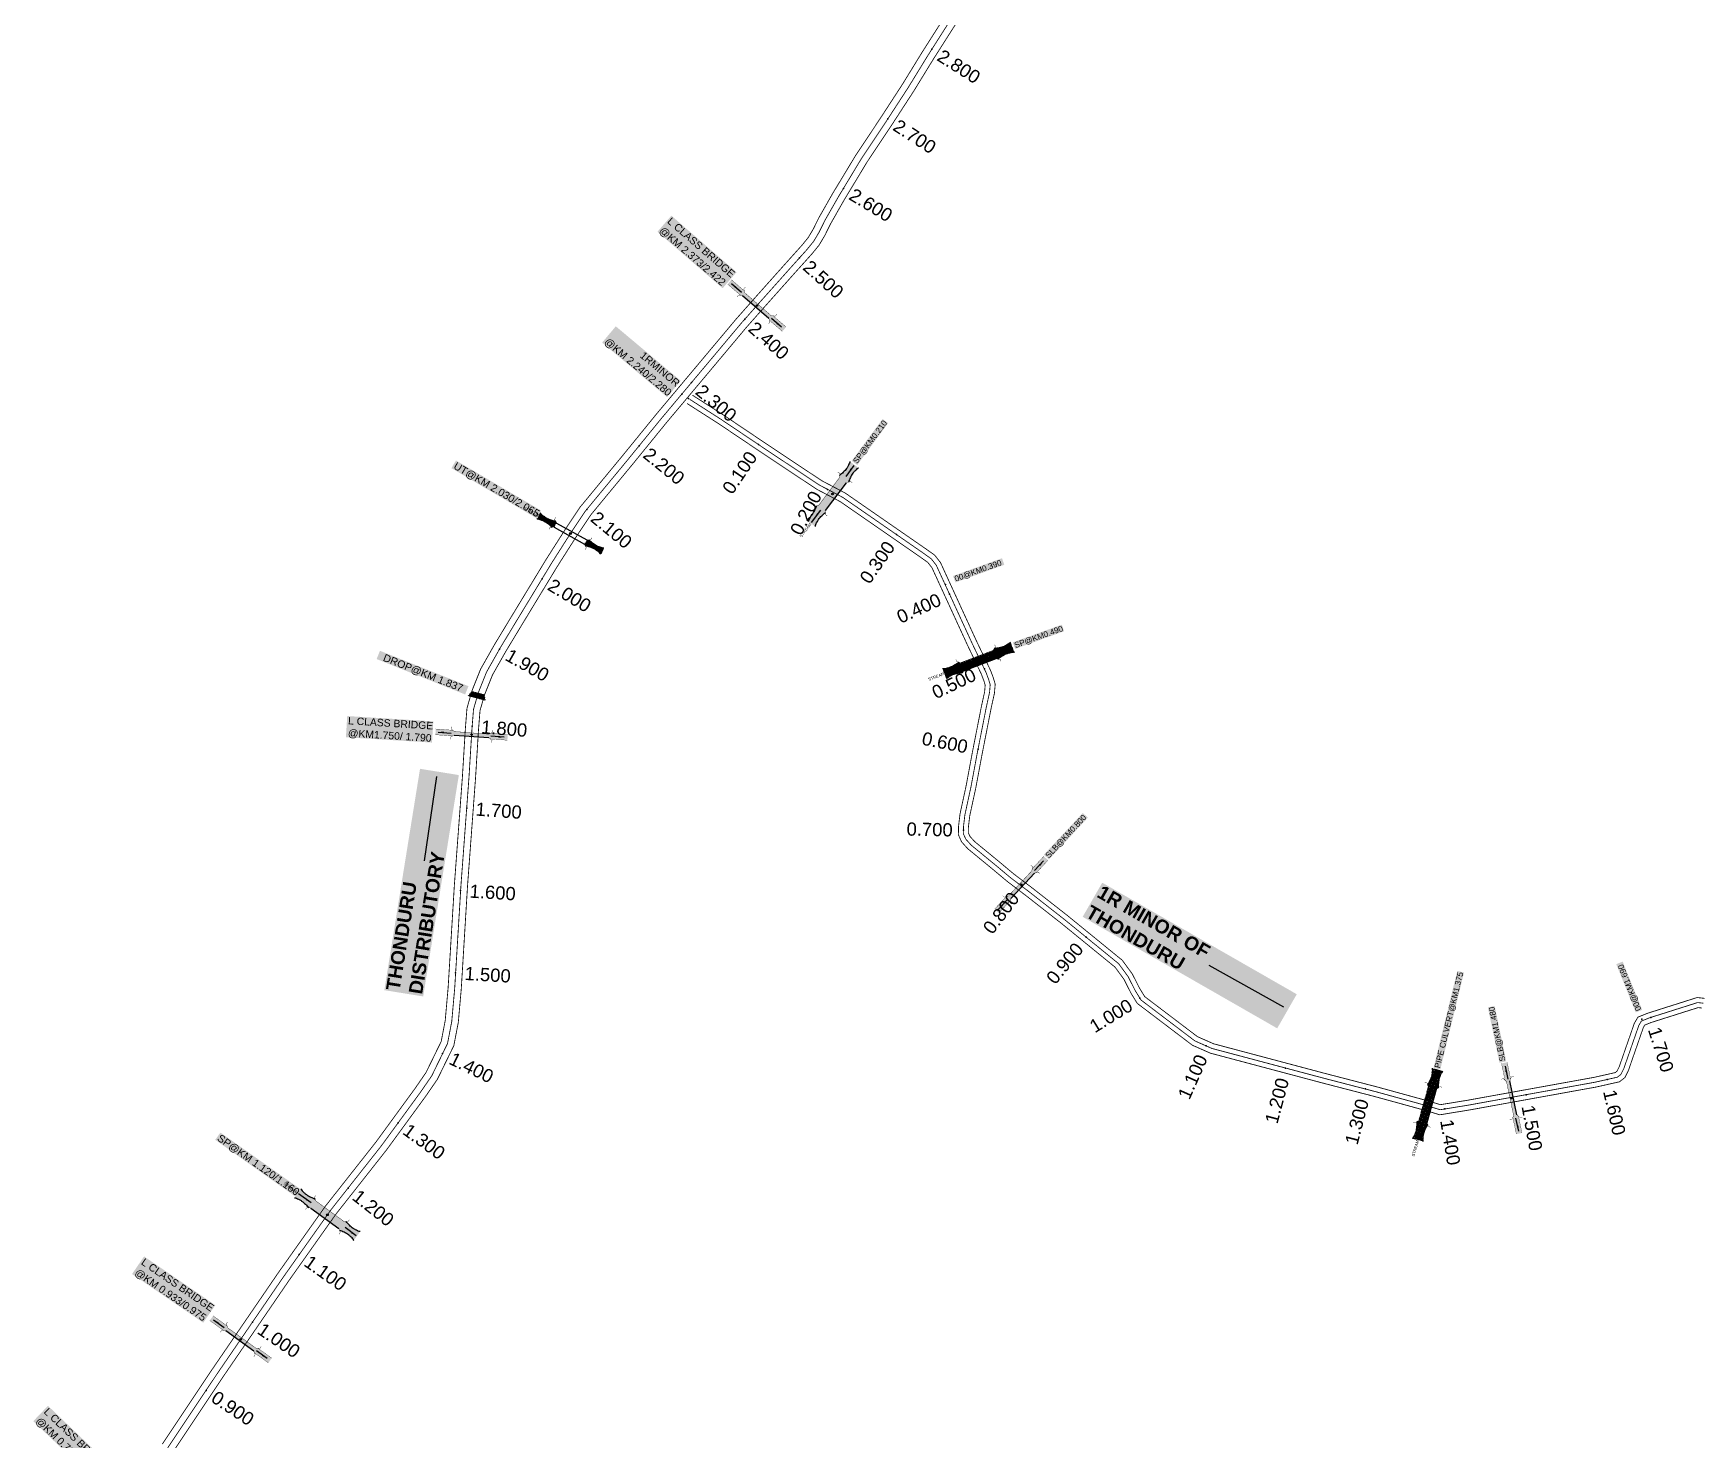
# Model space of a CAD drawing. Header units: inches. Extents: x 174104 to 230935, y 1583276 to 1631460.
# Drawn here: x 186623 to 188643, y 1614960 to 1616666 of the extents above; entities that cross this region are included whole.
import ezdxf
from ezdxf.enums import TextEntityAlignment as Align

# ---------------------------------------------------------------- set-up
doc = ezdxf.new("R2010")
doc.units = ezdxf.units.IN
doc.header["$LTSCALE"] = 15
doc.header["$MEASUREMENT"] = 0
doc.linetypes.add('ACAD_ISO02W100', pattern=[15, 12, -3])
doc.linetypes.add('HIDDEN2', pattern=[0.1875, 0.125, -0.0625])
for name, color, linetype in [('CANAL1', 7, 'Continuous'), ('CHANAGE', 1, 'Continuous'), ('CS', 134, 'Continuous'), ('CSMark', 72, 'Continuous'), ('POINT', 2, 'Continuous'), ('RE REMARKS', 7, 'Continuous'), ('STRUCTURE', 5, 'Continuous'), ('text2', 7, 'Continuous')]:
    doc.layers.add(name, color=color, linetype=linetype)
doc.styles.get("Standard").update_dxf_attribs({"font": 'arial.ttf'})
doc.dimstyles.get("Standard").update_dxf_attribs({"dimtxt": 0.18, "dimasz": 0.18, "dimexe": 0.18, "dimexo": 0.0625, "dimgap": 0.09, "dimtad": 0, "dimtih": 1, "dimtoh": 1, "dimdec": 4, "dimzin": 0, "dimdsep": 46, "dimtxsty": 'Standard', "dimcen": 0.09, "dimadec": 0, "dimazin": 0, "dimtfac": 1, "dimtdec": 4, "dimtofl": 0, "dimtmove": 0, "dimatfit": 3, "dimfxl": 1, "dimtolj": 1, "dimtzin": 0, "dimarcsym": 0})

# ---------------------------------------------------------------- blocks, each defined once
blk = doc.blocks.new('DROP')
h = blk.add_hatch()
h.set_pattern_fill('ANSI31', color=1, scale=10, angle=45)
h.set_pattern_definition([(90, (-324.4107, -25.7687), (-1.25, 0), [])])
h.paths.add_polyline_path([(-9.9, -4.3), (-13.8, 4.1), (13.8, 4.1), (10.2, -4.3)])
at = {"layer": 'STRUCTURE', "color": 5, "const_width": 0.49}
blk.add_lwpolyline([(-9.9, -4.3), (-13.8, 4.1), (13.8, 4.1), (10.2, -4.3), (-9.9, -4.3)], dxfattribs=at)
at = {"layer": 'STRUCTURE', "color": 5}
blk.add_circle((0, 0), 1.33, dxfattribs=at)
blk = doc.blocks.new('SLB')
at = {"layer": 'STRUCTURE'}
h = blk.add_hatch(dxfattribs=at)
h.set_pattern_fill('DOTS', color=6, scale=20, angle=320.3722, style=0)
h.set_pattern_definition([(320.372247934, (-159.4327, -72.9564), (1.2786241598, 0.5641323054), [0, -1.25])])
h.paths.add_polyline_path([(769699.5, 1706871.1), (769699.5, 1706861.1), (769729.1, 1706861.1), (769732.1, 1706863.1), (769792.1, 1706863.1), (769795.1, 1706861.1), (769824.7, 1706861.1), (769824.7, 1706871.1), (769795.1, 1706871.1), (769792.1, 1706869.1), (769732.1, 1706869.1), (769729.1, 1706871.1)])
at = {"layer": 'STRUCTURE', "color": 6, "linetype": 'ACAD_ISO02W100', "ltscale": 0.5, "const_width": 0.5}
for points in [[(769699.5, 1706871.1), (769729.1, 1706871.1)], [(769699.5, 1706861.1), (769729.1, 1706861.1)], [(769795.1, 1706871.1), (769824.7, 1706871.1)], [(769795.1, 1706861.1), (769824.7, 1706861.1)]]:
    blk.add_lwpolyline(points, dxfattribs=at)
at = {"layer": 'STRUCTURE', "color": 6, "const_width": 0.628}
for points in [[(769726.1, 1706877.1), (769726.1, 1706873.1), (769732.1, 1706869.1), (769792.1, 1706869.1), (769798.1, 1706873.1), (769798.1, 1706877.1)], [(769726.1, 1706855.1), (769726.1, 1706859.1), (769732.1, 1706863.1), (769792.1, 1706863.1), (769798.1, 1706859.1), (769798.1, 1706855.1)]]:
    blk.add_lwpolyline(points, dxfattribs=at)
at = {"layer": 'STRUCTURE', "color": 6}
blk.add_lwpolyline([(769732.1, 1706863.1), (769792.1, 1706863.1)], dxfattribs=at)
blk.add_lwpolyline([(769732.1, 1706863.1), (769792.1, 1706863.1)], dxfattribs=at)
at = {"layer": 'STRUCTURE', "color": 0}
blk.add_circle((769762.1, 1706866.1), 1.24, dxfattribs=at)
for points in [[(769703.8, 1706866), (769726.7, 1706866)], [(769818.6, 1706865.8), (769795.7, 1706865.8)]]:
    blk.add_leader(points, dimstyle='Standard', override={"dimasz": 10, "dimgap": 0.09, "dimtad": 0}, dxfattribs=at)
blk = doc.blocks.new('SP')
at = {"layer": 'STRUCTURE'}
h = blk.add_hatch(dxfattribs=at)
h.set_pattern_fill('DASH', color=256, scale=8, style=0)
edge = h.paths.add_edge_path()
edge.add_spline(control_points=[(769825.7, 1706742.1), (769825.3, 1706741.8), (769823.8, 1706740.8), (769820.9, 1706740.3), (769817, 1706739.7), (769811.4, 1706738.9), (769804, 1706739.7), (769798.4, 1706741), (769795.6, 1706741.6)], knot_values=[0, 0, 0, 0, 1.613557, 5.24513, 8.624976, 13.470124, 22.190216, 30.746377, 30.746377, 30.746377, 30.746377], degree=3, periodic=0)
edge.add_line((769795.6, 1706741.6), (769792.6, 1706739.6))
edge.add_line((769792.6, 1706739.6), (769732.6, 1706739.6))
edge.add_line((769732.6, 1706739.6), (769729.6, 1706741.6))
edge.add_spline(control_points=[(769729.6, 1706741.6), (769726.9, 1706740.9), (769721.3, 1706739.5), (769713.9, 1706738.5), (769708.3, 1706739.1), (769704.4, 1706739.6), (769701.5, 1706740), (769700, 1706741), (769699.5, 1706741.3)], knot_values=[0, 0, 0, 0, 8.556161, 17.276253, 22.121402, 25.501247, 29.13282, 30.746377, 30.746377, 30.746377, 30.746377], degree=3, periodic=0)
edge.add_line((769699.5, 1706741.3), (769699.5, 1706722.1))
edge.add_spline(control_points=[(769699.5, 1706722.1), (769700, 1706722.4), (769701.4, 1706723.4), (769704.3, 1706724), (769708.2, 1706724.5), (769713.8, 1706725.3), (769721.2, 1706724.5), (769726.8, 1706723.3), (769729.6, 1706722.6)], knot_values=[0, 0, 0, 0, 1.613557, 5.24513, 8.624976, 13.470124, 22.190216, 30.746377, 30.746377, 30.746377, 30.746377], degree=3, periodic=0)
edge.add_line((769729.6, 1706722.6), (769732.6, 1706724.6))
edge.add_line((769732.6, 1706724.6), (769792.6, 1706724.6))
edge.add_line((769792.6, 1706724.6), (769795.6, 1706722.6))
edge.add_spline(control_points=[(769795.6, 1706722.6), (769798.4, 1706723.3), (769803.9, 1706724.8), (769811.3, 1706725.8), (769817, 1706725.1), (769820.9, 1706724.7), (769823.8, 1706724.2), (769825.2, 1706723.3), (769825.7, 1706723)], knot_values=[0, 0, 0, 0, 8.556161, 17.276253, 22.121402, 25.501247, 29.13282, 30.746377, 30.746377, 30.746377, 30.746377], degree=3, periodic=0)
edge.add_line((769825.7, 1706723), (769825.7, 1706742.1))
h.paths.add_polyline_path([(769764.2, 1706732.1, -1), (769761.1, 1706732.1, -1)], flags=0)
h.paths.add_polyline_path([(769761.1, 1706732.1, 1), (769764.2, 1706732.1, 1)], flags=16)
at = {"layer": 'STRUCTURE', "const_width": 0.628}
for points in [[(769726.6, 1706747.6), (769726.6, 1706743.6), (769732.6, 1706739.6), (769792.6, 1706739.6), (769798.6, 1706743.6), (769798.6, 1706747.6)], [(769726.6, 1706716.6), (769726.6, 1706720.6), (769732.6, 1706724.6), (769792.6, 1706724.6), (769798.6, 1706720.6), (769798.6, 1706716.6)]]:
    blk.add_lwpolyline(points, dxfattribs=at)
at = {"layer": 'STRUCTURE', "color": 3}
blk.add_lwpolyline([(769732.6, 1706724.6), (769792.6, 1706724.6)], dxfattribs=at)
blk.add_lwpolyline([(769732.6, 1706724.6), (769792.6, 1706724.6)], dxfattribs=at)
at = {"layer": 'STRUCTURE', "color": 0}
blk.add_circle((769762.6, 1706732.1), 1.55, dxfattribs=at)
at = {"layer": 'STRUCTURE'}
for points in [[(769699.5, 1706741.3), (769700.9, 1706740.5), (769704.4, 1706739.6), (769707.8, 1706739.2), (769712.6, 1706738.8), (769721.3, 1706739.7), (769729.6, 1706741.6)], [(769825.7, 1706742.1), (769824.3, 1706741.3), (769820.8, 1706740.3), (769817.5, 1706739.8), (769812.7, 1706739.2), (769804, 1706739.9), (769795.6, 1706741.6)], [(769699.5, 1706722.1), (769700.9, 1706723), (769704.4, 1706724), (769707.7, 1706724.5), (769712.5, 1706725), (769721.2, 1706724.4), (769729.6, 1706722.6)], [(769825.7, 1706723), (769824.3, 1706723.8), (769820.8, 1706724.7), (769817.4, 1706725.1), (769812.6, 1706725.5), (769803.9, 1706724.6), (769795.6, 1706722.6)]]:
    blk.add_spline(points, degree=3, dxfattribs=at)
at = {"layer": 'STRUCTURE', "color": 0}
blk.add_text('STREAM', height=5, dxfattribs=at).set_placement((769684.3, 1706732.1), align=Align.MIDDLE_CENTER)
for points in [[(769727.4, 1706732.1), (769700.8, 1706732.1)], [(769824.4, 1706732.1), (769800.5, 1706732.1)]]:
    blk.add_leader(points, dimstyle='Standard', override={"dimasz": 10, "dimgap": 0.09, "dimtad": 0}, dxfattribs=at)
blk = doc.blocks.new('UT')
at = {"layer": 'STRUCTURE'}
h = blk.add_hatch(dxfattribs=at)
h.set_pattern_fill('DASH', color=150, scale=8, angle=-39.6278, style=0)
h.set_pattern_definition([(320.372247933, (-4370.464, -6260.8811), (1.40800153113, 0.132407282), [1, -1])])
h.paths.add_polyline_path([(765163, 1700681.9), (765165.6, 1700680.6), (765167.2, 1700680.3), (765169.1, 1700680), (765172.4, 1700679.6), (765176.4, 1700679.3), (765179.5, 1700679.5), (765183.1, 1700679.9), (765187.7, 1700680.9), (765188.9, 1700681.2), (765193.1, 1700682.2), (765196.1, 1700680.2), (765196.1, 1700672.2), (765193.1, 1700670.2), (765190.5, 1700670.8), (765188.1, 1700671.3), (765185.5, 1700671.8), (765183.6, 1700672.1), (765181, 1700672.5), (765180.3, 1700672.5), (765178.5, 1700672.6), (765176.7, 1700672.6), (765174.6, 1700672.5), (765172.5, 1700672.3), (765170.4, 1700672), (765168.5, 1700671.7), (765166.1, 1700671.2), (765165, 1700670.8), (765163, 1700669.7)])
h.paths.add_polyline_path([(765259.1, 1700682.2), (765256.1, 1700680.2), (765256.1, 1700672.2), (765259.1, 1700670.2), (765261.9, 1700671), (765264.4, 1700671.6), (765266.4, 1700672), (765269.1, 1700672.5), (765272.7, 1700673), (765276.1, 1700673.1), (765278.6, 1700672.9), (765281.2, 1700672.7), (765283.9, 1700672.3), (765286.4, 1700671.9), (765288, 1700671.3), (765289.2, 1700670.6), (765289.1, 1700682.7), (765287.6, 1700681.8), (765285.7, 1700681.2), (765283, 1700680.7), (765281.2, 1700680.4), (765276.7, 1700679.9), (765272.7, 1700679.9), (765268.7, 1700680.3), (765264.8, 1700681), (765261.2, 1700681.7)])
at = {"layer": 'STRUCTURE', "color": 150, "const_width": 0.628}
for points in [[(765190.1, 1700688.2), (765190.1, 1700684.2), (765196.1, 1700680.2), (765256.1, 1700680.2), (765262.1, 1700684.2), (765262.1, 1700688.2)], [(765190.1, 1700664.2), (765190.1, 1700668.2), (765196.1, 1700672.2), (765256.1, 1700672.2), (765262.1, 1700668.2), (765262.1, 1700664.2)]]:
    blk.add_lwpolyline(points, dxfattribs=at)
at = {"layer": 'STRUCTURE', "color": 150}
for points in [[(765196.1, 1700680.2), (765256.1, 1700680.2)], [(765196.1, 1700672.2), (765256.1, 1700672.2)], [(765196.1, 1700672.2), (765256.1, 1700672.2)]]:
    blk.add_lwpolyline(points, dxfattribs=at)
at = {"layer": 'STRUCTURE', "color": 0}
blk.add_circle((765226.1, 1700676.2), 1.89, dxfattribs=at)
at = {"layer": 'STRUCTURE', "color": 150}
for points in [[(765163, 1700681.9), (765164.4, 1700681.1), (765167.9, 1700680.2), (765171.2, 1700679.8), (765176.1, 1700679.4), (765184.7, 1700680.3), (765193.1, 1700682.2)], [(765289.1, 1700682.7), (765287.8, 1700681.9), (765284.3, 1700680.9), (765280.9, 1700680.4), (765276.1, 1700679.8), (765267.4, 1700680.5), (765259.1, 1700682.2)], [(765163, 1700669.7), (765164.3, 1700670.6), (765167.8, 1700671.6), (765171.2, 1700672.1), (765176, 1700672.6), (765184.7, 1700672), (765193.1, 1700670.2)], [(765289.2, 1700670.6), (765287.8, 1700671.4), (765284.2, 1700672.3), (765280.9, 1700672.7), (765276.1, 1700673.1), (765267.4, 1700672.2), (765259.1, 1700670.2)]]:
    blk.add_spline(points, degree=3, dxfattribs=at)
at = {"layer": 'STRUCTURE', "color": 0}
blk.add_text('STREAM', height=5, dxfattribs=at).set_placement((765148.2, 1700675.8), align=Align.MIDDLE_CENTER)
for points in [[(765190.9, 1700676), (765164.2, 1700675.8)], [(765289.3, 1700676.7), (765265.4, 1700676.4)]]:
    blk.add_leader(points, dimstyle='Standard', override={"dimasz": 10, "dimgap": 0.09, "dimtad": 0}, dxfattribs=at)

msp = doc.modelspace()

# ---------------------------------------------------------------- linework, layer by layer
at = {"layer": 'CANAL1', "color": 200, "const_width": 1}
for points in [[(186779.77331, 1614954.25867), (186839.36608, 1615043.6118), (186868.33171, 1615085.93281), (186871.53321, 1615090.61044), (186920.24517, 1615161.80255), (186977.55863, 1615242.79924), (187039.08384, 1615320.88419), (187086.61501, 1615386.01577), (187099.73308, 1615405.08681), (187118.17163, 1615442.80182), (187123.04007, 1615468.15347), (187126.58247, 1615508.10707), (187134.16099, 1615632.78594), (187143.90115, 1615763.94906), (187147.46032, 1615821.99419), (187149.43712, 1615846.99107), (187155.62088, 1615868.5999), (187165.96729, 1615894.46334), (187182.7974, 1615924.20455), (187204.52498, 1615960.13769), (187245.5404, 1616027.68981), (187269.22605, 1616064.9134), (187286.58938, 1616090.91268), (187307.42193, 1616116.17239), (187338.00011, 1616153.16804), (187379.04998, 1616203.61622), (187433.08492, 1616268.00563), (187476.15311, 1616319.35956), (187498.58364, 1616344.71572), (187537.32511, 1616388.12578), (187555.7606, 1616408.63031), (187563.45892, 1616418.04479), (187569.63034, 1616428.47033), (187576.50784, 1616442.39563), (187593.29395, 1616471.82158), (187621.03867, 1616517.78937), (187651.24097, 1616563.19508), (187677.80748, 1616604.04883), (187701.84004, 1616643.20217), (187730.20184, 1616687.71579)], [(186793.08469, 1614945.38133), (186852.62392, 1615034.6542), (186881.53529, 1615076.89592), (186884.73679, 1615081.57356), (186933.37883, 1615152.66345), (186990.38137, 1615233.22076), (187051.83416, 1615311.21381), (187099.67099, 1615376.76423), (187113.58692, 1615396.99519), (187133.48237, 1615437.69018), (187138.90593, 1615465.93253), (187142.53953, 1615506.91493), (187150.12501, 1615631.70806), (187159.86485, 1615762.86694), (187163.42168, 1615820.87381), (187165.26088, 1615844.13093), (187170.77912, 1615863.4141), (187180.42271, 1615887.52066), (187196.6086, 1615916.12345), (187218.20902, 1615951.84631), (187259.1296, 1616019.24219), (187282.62995, 1616056.1746), (187299.44662, 1616081.35532), (187319.76007, 1616105.98561), (187350.37189, 1616143.02196), (187391.38402, 1616193.42378), (187445.34108, 1616257.72037), (187488.27689, 1616308.91644), (187510.54436, 1616334.08828), (187549.24289, 1616377.45022), (187567.9094, 1616398.21169), (187576.61108, 1616408.85321), (187583.70766, 1616420.84167), (187590.64216, 1616434.88237), (187607.09405, 1616463.72242), (187634.55533, 1616509.22063), (187664.60903, 1616554.40292), (187691.33452, 1616595.50117), (187715.40596, 1616634.71783), (187743.85616, 1616679.37021)], [(187416.37431, 1616216.82641), (187454.49045, 1616192.43591), (187511.93657, 1616153.80836), (187573.9936, 1616112.60096), (187587.95812, 1616105.30013), (187602.2918, 1616097.70344), (187698.4969, 1616031.11807), (187708.54343, 1616023.96506), (187713.6186, 1616017.46082), (187717.84469, 1616008.20036), (187756.72951, 1615923.4913), (187773.60415, 1615888.2258), (187776.53366, 1615880.39359), (187778.14931, 1615875.01638), (187777.47763, 1615867.00648), (187773.63813, 1615849.61961), (187762.47955, 1615792.95102), (187755.0606, 1615753.10774), (187747.60267, 1615718.72291), (187745.82547, 1615703.72196), (187745.62159, 1615693.6115), (187749.53833, 1615684.9207), (187757.10633, 1615676.54578), (187787.33051, 1615651.71168), (187805.08172, 1615636.83429), (187828.25952, 1615619.24354), (187870.4558, 1615586.16813), (187935.67042, 1615532.99206), (187946.42729, 1615518.33683), (187955.06375, 1615501.34886), (187962.65038, 1615489.00352), (188029.50985, 1615438.241), (188051.29538, 1615428.6304), (188188.01221, 1615392.25394), (188250.15876, 1615376.14962), (188313.10892, 1615358.84552), (188329.72188, 1615353.82186), (188366.07234, 1615359.76029), (188519.55005, 1615387.55009), (188547.71404, 1615393.88632), (188554.15627, 1615398.8825), (188558.48938, 1615407.54491), (188576.65512, 1615459.7709), (188578.3537, 1615462.68275), (188585.98574, 1615465.77092), (188643.06699, 1615483.8717), (188647.92054, 1615483.36353)], [(187422.84224, 1616226.93413), (187461.07325, 1616202.47012), (187518.60366, 1616163.78589), (187580.1092, 1616122.94469), (187593.54776, 1616115.91884), (187608.53788, 1616107.97425), (187705.39182, 1616040.93981), (187716.9282, 1616032.72604), (187723.94875, 1616023.72863), (187728.7561, 1616013.19449), (187767.59542, 1615928.58454), (187784.65778, 1615892.92675), (187787.91205, 1615884.22627), (187790.29788, 1615876.28576), (187789.36854, 1615865.20326), (187785.38548, 1615847.1663), (187774.26544, 1615790.69342), (187766.82543, 1615750.73707), (187759.45175, 1615716.74067), (187757.81119, 1615702.89312), (187757.67371, 1615696.07501), (187759.70464, 1615691.5686), (187765.41259, 1615685.25205), (187794.99382, 1615660.94624), (187812.56745, 1615646.21768), (187835.58875, 1615628.7457), (187877.94964, 1615595.54126), (187944.43919, 1615541.32563), (187956.68052, 1615524.64795), (187965.54119, 1615507.21895), (187971.69719, 1615497.20161), (188035.64327, 1615448.65104), (188055.28387, 1615439.98668), (188191.06009, 1615403.86048), (188253.25434, 1615387.7438), (188316.43648, 1615370.37594), (188330.53255, 1615366.11337), (188364.0358, 1615371.58666), (188517.16303, 1615399.31301), (188542.47229, 1615405.00699), (188544.64525, 1615406.6922), (188547.41022, 1615412.21972), (188565.70345, 1615464.81223), (188570.05344, 1615472.26934), (188581.91548, 1615477.0691), (188641.82639, 1615496.06719), (188651.12545, 1615495.09357)]]:
    msp.add_lwpolyline(points, dxfattribs=at)
at = {"layer": 'CANAL1', "color": 1, "linetype": 'HIDDEN2', "ltscale": 4, "const_width": 1}
for points in [[(186786.429, 1614949.82), (186845.995, 1615039.133), (186874.9335, 1615081.41437), (186878.135, 1615086.092), (186926.812, 1615157.233), (186983.97, 1615238.01), (187045.459, 1615316.049), (187093.143, 1615381.39), (187106.66, 1615401.041), (187125.827, 1615440.246), (187130.973, 1615467.043), (187134.561, 1615507.511), (187142.143, 1615632.247), (187151.883, 1615763.408), (187155.441, 1615821.434), (187157.349, 1615845.561), (187163.2, 1615866.007), (187173.195, 1615890.992), (187189.703, 1615920.164), (187211.367, 1615955.992), (187252.335, 1616023.466), (187275.928, 1616060.544), (187293.018, 1616086.134), (187313.591, 1616111.079), (187344.186, 1616148.095), (187385.217, 1616198.52), (187439.213, 1616262.863), (187482.215, 1616314.138), (187504.564, 1616339.402), (187543.284, 1616382.788), (187561.835, 1616403.421), (187570.035, 1616413.449), (187576.669, 1616424.656), (187583.575, 1616438.639), (187600.194, 1616467.772), (187627.797, 1616513.505), (187657.925, 1616558.799), (187684.571, 1616599.775), (187708.623, 1616638.96), (187737.029, 1616683.543)], [(187419.60827, 1616221.88027), (187457.78185, 1616197.45301), (187515.27011, 1616158.79713), (187577.0514, 1616117.77283), (187590.75294, 1616110.60948), (187605.41484, 1616102.83884), (187701.94436, 1616036.02894), (187712.73581, 1616028.34555), (187718.78367, 1616020.59473), (187723.30039, 1616010.69742), (187762.16247, 1615926.03792), (187779.13097, 1615890.57628), (187782.22285, 1615882.30993), (187784.22359, 1615875.65107), (187783.42309, 1615866.10487), (187779.5118, 1615848.39296), (187768.3725, 1615791.82222), (187760.94302, 1615751.9224), (187753.52721, 1615717.73179), (187751.81833, 1615703.30754), (187751.64765, 1615694.84326), (187754.62149, 1615688.24465), (187761.25946, 1615680.89892), (187791.16217, 1615656.32896), (187808.82458, 1615641.52599), (187831.92413, 1615623.99462), (187874.20272, 1615590.8547), (187940.05481, 1615537.15885), (187951.5539, 1615521.49239), (187960.30247, 1615504.28391), (187967.17379, 1615493.10256), (188032.57656, 1615443.44602), (188053.28962, 1615434.30854), (188189.53615, 1615398.05721), (188251.70655, 1615381.94671), (188314.7727, 1615364.61073), (188330.12721, 1615359.96761), (188365.05407, 1615365.67348), (188518.35654, 1615393.43155), (188545.09316, 1615399.44666), (188549.40076, 1615402.78735), (188552.9498, 1615409.88231), (188571.17928, 1615462.29157), (188574.20357, 1615467.47605), (188583.95061, 1615471.42001), (188642.44669, 1615489.96944), (188649.52299, 1615489.22855)]]:
    msp.add_lwpolyline(points, dxfattribs=at)
at = {"layer": 'CS', "color": 3}
for p in [(187503.15755, 1616166.94178), (187587.01429, 1616112.5641), (187670.52788, 1616057.77288), (187734.91279, 1615985.40028), (187777.13239, 1615894.75301), (187769.49001, 1615797.49747), (187751.73528, 1615699.18895), (187822.18102, 1615631.38914), (187900.59156, 1615569.33721), (187965.71735, 1615495.47254), (188585.68938, 1615471.97138), (188046.39262, 1615437.35112), (188142.64258, 1615410.53426), (188239.36522, 1615385.14478), (188532.61932, 1615396.64034), (188434.34193, 1615378.21925), (188335.85565, 1615360.90345)]:
    msp.add_point(p, dxfattribs=at)
at = {"layer": 'POINT'}
for p in [(187418, 1616223, 5), (187593, 1616107, 6), (187730, 1615997, 7), (187770, 1615905, 8), (187822, 1615633, 9), (188575, 1615470, 12), (188315, 1615366, 11), (188417, 1615374, 10)]:
    msp.add_point(p, dxfattribs=at)
at = {"layer": 'text2', "color": 2, "linetype": 'Continuous'}
for p in [(187713.40523, 1616646.46567), (187659.97227, 1616561.94727), (187606.17364, 1616477.67914), (187552.93219, 1616393.51901), (187501.13931, 1616335.53062, 1), (187486.3975, 1616318.86603), (187422.00615, 1616242.35888), (187410.05355, 1616228.11587, 1), (187358.2226, 1616165.34526), (187294.67042, 1616088.13757), (187274.96124, 1616059.02467, 1), (187240.5626, 1616004.07694), (187188.7785, 1615918.53027), (187162.16241, 1615862.38119, 1), (187155.05006, 1615815.05825, 1), (187155.75799, 1615825.44234), (187149.08041, 1615725.66775), (187141.75943, 1615625.93663), (187135.69219, 1615526.12085), (187119.92293, 1615428.16956), (187066.05477, 1615344.27121), (187005.19256, 1615264.9447), (186980.14527, 1615232.60481, 1), (186946.01519, 1615184.37139), (186889.1159, 1615102.14049), (186874.9335, 1615081.41437, 1), (186832.8728, 1615019.45763)]:
    msp.add_point(p, dxfattribs=at)

# ---------------------------------------------------------------- block references
at = {"xscale": 0.77, "yscale": 0.77, "zscale": 0.77, "rotation": 165.138521573517}
msp.add_blockref('DROP', (187162.16241, 1615862.38119, 1), dxfattribs=at)
at = {"layer": 'STRUCTURE', "color": 0}
for name, p, xscale, yscale, zscale, rotation in [('SLB', (-1001646.00024, 1065125.43445, 1), 0.7, 0.7, 0.7, 319.1437375850062), ('SP', (819772.24059, 468052.45605, 6), 0.7, 0.7, 0.7, 53.11560564035666), ('UT', (-861954.31152, 839351.5531, 1), 0.7, 0.7, 0.7, 330.7367957065206), ('SP', (108351.05824, 307710.64907, 8), 0.7, 0.7, 0.7, 20.8020160946605), ('SLB', (-440986.75669, 465449.30761, 1), 0.7, 0.7, 0.7, 355.6382567223027), ('SLB', (694704.71834, 406925.67419, 9), 0.7, 0.7, 0.7, 47.02560869371857), ('SP', (1190020.14353, 770223.03132, 11), 0.7, 0.7, 0.7, 74.12164062676072), ('SLB', (1468404.41859, 1333353.25986, 10), 0.7, 0.7, 0.7, 101.8489130520344), ('SP', (-952445.8906, 967630.76965, 1), 0.7000000000000001, 0.7000000000000001, 0.7000000000000001, 323.8881902876541), ('SLB', (-949600.6253, 962144.36237), 0.7000000000000001, 0.7000000000000001, 0.7000000000000001, 324.1529870805455)]:
    msp.add_blockref(name, p, dxfattribs=dict(at, xscale=xscale, yscale=yscale, zscale=zscale, rotation=rotation))

# ---------------------------------------------------------------- texts
at = {"layer": 'CHANAGE'}
for s, rotation, p in [('0.100', 56.08258063, (187495.90358, 1616156.15382)), ('0.200', 62.39884565, (187573.5715, 1616108.68978)), ('0.300', 55.31215937, (187663.12952, 1616047.08343)), ('0.400', 24.65700072, (187723.09811, 1615979.97688)), ('0.500', 25.57125406, (187765.40575, 1615889.14178)), ('0.600', 348.86043846, (187756.73493, 1615800.00907)), ('0.700', 358.84479977, (187738.73792, 1615699.45104)), ('0.800', 52.80337491, (187814.32184, 1615621.03379)), ('0.900', 50.80616718, (187892.37627, 1615559.26205)), ('1.000', 31.57215026, (187954.64159, 1615488.66611)), ('1.100', 66.19552887, (188041.14561, 1615425.45706)), ('1.200', 75.10042013, (188139.29994, 1615397.97134)), ('1.300', 75.47223996, (188236.10418, 1615372.56044))]:
    msp.add_text(s, height=16, rotation=rotation, dxfattribs=at).set_placement(p, align=Align.MIDDLE_RIGHT)
for s, rotation, p in [('1.700', 287.59411102, (188589.61892, 1615459.5795)), ('1.500', 280.26319949, (188436.65815, 1615365.42725)), ('1.600', 282.67908653, (188535.47269, 1615383.95735)), ('1.400', 279.27822434, (188337.95163, 1615348.07352))]:
    msp.add_text(s, height=16, rotation=rotation, dxfattribs=at).set_placement(p, align=Align.MIDDLE_LEFT)
at = {"layer": 'CSMark', "color": 1}
for s, rotation, p in [('2.800', 327.49680351, (187722.6822, 1616640.55486)), ('2.700', 326.96473158, (187669.19395, 1616555.95056)), ('2.600', 328.88614052, (187615.5912, 1616471.995)), ('2.500', 318.04149018, (187561.11211, 1616386.1645)), ('2.400', 318.50343396, (187494.63645, 1616311.5777)), ('2.300', 319.99696299, (187430.43226, 1616235.28777)), ('2.200', 320.86462929, (187366.75482, 1616158.40256)), ('2.100', 320.48642378, (187303.15663, 1616081.1387)), ('2.000', 328.73524924, (187249.96516, 1615998.36802)), ('1.900', 330.49512539, (187198.35195, 1615913.1128)), ('1.800', 355.47837243, (187166.72375, 1615824.57515)), ('1.700', 355.75301758, (187160.05021, 1615724.85313)), ('1.600', 356.52159145, (187152.73916, 1615625.26923)), ('1.500', 356.52159145, (187146.67192, 1615525.45346)), ('1.400', 333.94637348, (187129.80515, 1615423.33823)), ('1.300', 323.87909735, (187074.94029, 1615337.78681)), ('1.200', 321.76448631, (187013.83277, 1615258.13685)), ('1.100', 324.7166833, (186954.99455, 1615178.01757)), ('1.000', 325.61878886, (186898.19419, 1615095.92883)), ('0.900', 326.29927488, (186842.02422, 1615013.35423))]:
    msp.add_text(s, height=16, rotation=rotation, dxfattribs=at).set_placement(p, align=Align.MIDDLE_LEFT)
at = {"layer": 'STRUCTURE', "color": 5, "attachment_point": 1, "bg_fill": 1, "box_fill_scale": 1.1, "bg_fill_color": 7, "bg_fill_true_color": 16777215, "bg_fill_transparency": 0}
for s, insert, char_height, width, rotation in [('L CLASS BRIDGE\\P@KM 2.373/2.422', (187397.51625, 1616443.33921), 9, 102.8287449, 319.08123446), ('\\pi44.57431;1RMINOR\\P\\pi0.77145;@KM 2.240/2.280', (187330.11947, 1616309.13216), 9, 101.0238336, 319.99696254), ('SP@KM0.210', (187617.16979, 1616147.29922), 7, 61.7139291, 53.58537897), ('\\pi0.5392;UT@KM 2.030/2.065', (187136.42057, 1616146.39861), 9, 117.8819509, 329.52185653), ('00@KM0.390', (187740.05955, 1616007.09662), 7, 61.7139291, 19.9178055), ('SP@KM0.490', (187812.59312, 1615926.51949), 7, 61.7139291, 19.9178055), ('\\pi6.22019;DROP@KM 1.837', (187044.37549, 1615915.59907), 9, 113.8039563, 338.19661334), ('\\pi0.50544;L CLASS BRIDGE\\P\\pi1.28818;@KM1.750/ 1.790', (187004.99527, 1615836.61285), 9, 102.8287449, 356.49116799), ('{\\fArial|b1|i0|c0|p34;\\C1;THONDURU DISTRIBUTORY}', (187051.12953, 1615506.39432), 16.64, 268.695614, 80.85107001), ('SLB@KM0.800', (187850.35956, 1615669.39612, 9), 7, 67.839829, 47.02560869), ('{\\fArial|b1|i0|c0|p34;\\C1;1R MINOR OF THONDURU }', (187920.78292, 1615633.12452), 16.64, 268.695614, 330.17414371), ('PIPE CULVERT@KM1.375', (188323.02163, 1615411.54064, 10), 7, 119.3899181, 76.22946679), ('00@KM1.690', (188567.78081, 1615478.91861), 7, 61.7139291, 111.97185728), ('SLB@KM1.480', (188402.63033, 1615417.87137, 10), 7, 67.1525375, 101.84891305), ('\\pi0.3274;SP@KM 1.120/1.160', (186850.51615, 1615331.03489), 9, 117.7960027, 324.71668275), ('\\pi0.50544;L CLASS BRIDGE\\P\\pi1.23907;@KM 0.933/0.975', (186757.9588, 1615180.7389), 9, 102.8287449, 325.61121395), ('\\pi0.50544;L CLASS BRIDGE\\P\\pi1.23907;@KM 0.708/0.745', (186641.1485, 1614999.5208), 9, 102.8287449, 316.24178866)]:
    msp.add_mtext(s, dxfattribs=dict(at, insert=insert, char_height=char_height, width=width, rotation=rotation))

# ---------------------------------------------------------------- leaders
at = {"layer": 'RE REMARKS', "color": 1}
for points in [[(187112.65979, 1615764.34405), (187097.43548, 1615661.96634)], [(188140.39094, 1615484.47609), (188049.98344, 1615534.86912)]]:
    msp.add_leader(points, dimstyle='Standard', override={"dimasz": 50}, dxfattribs=at)

doc.saveas('drawing.dxf')
